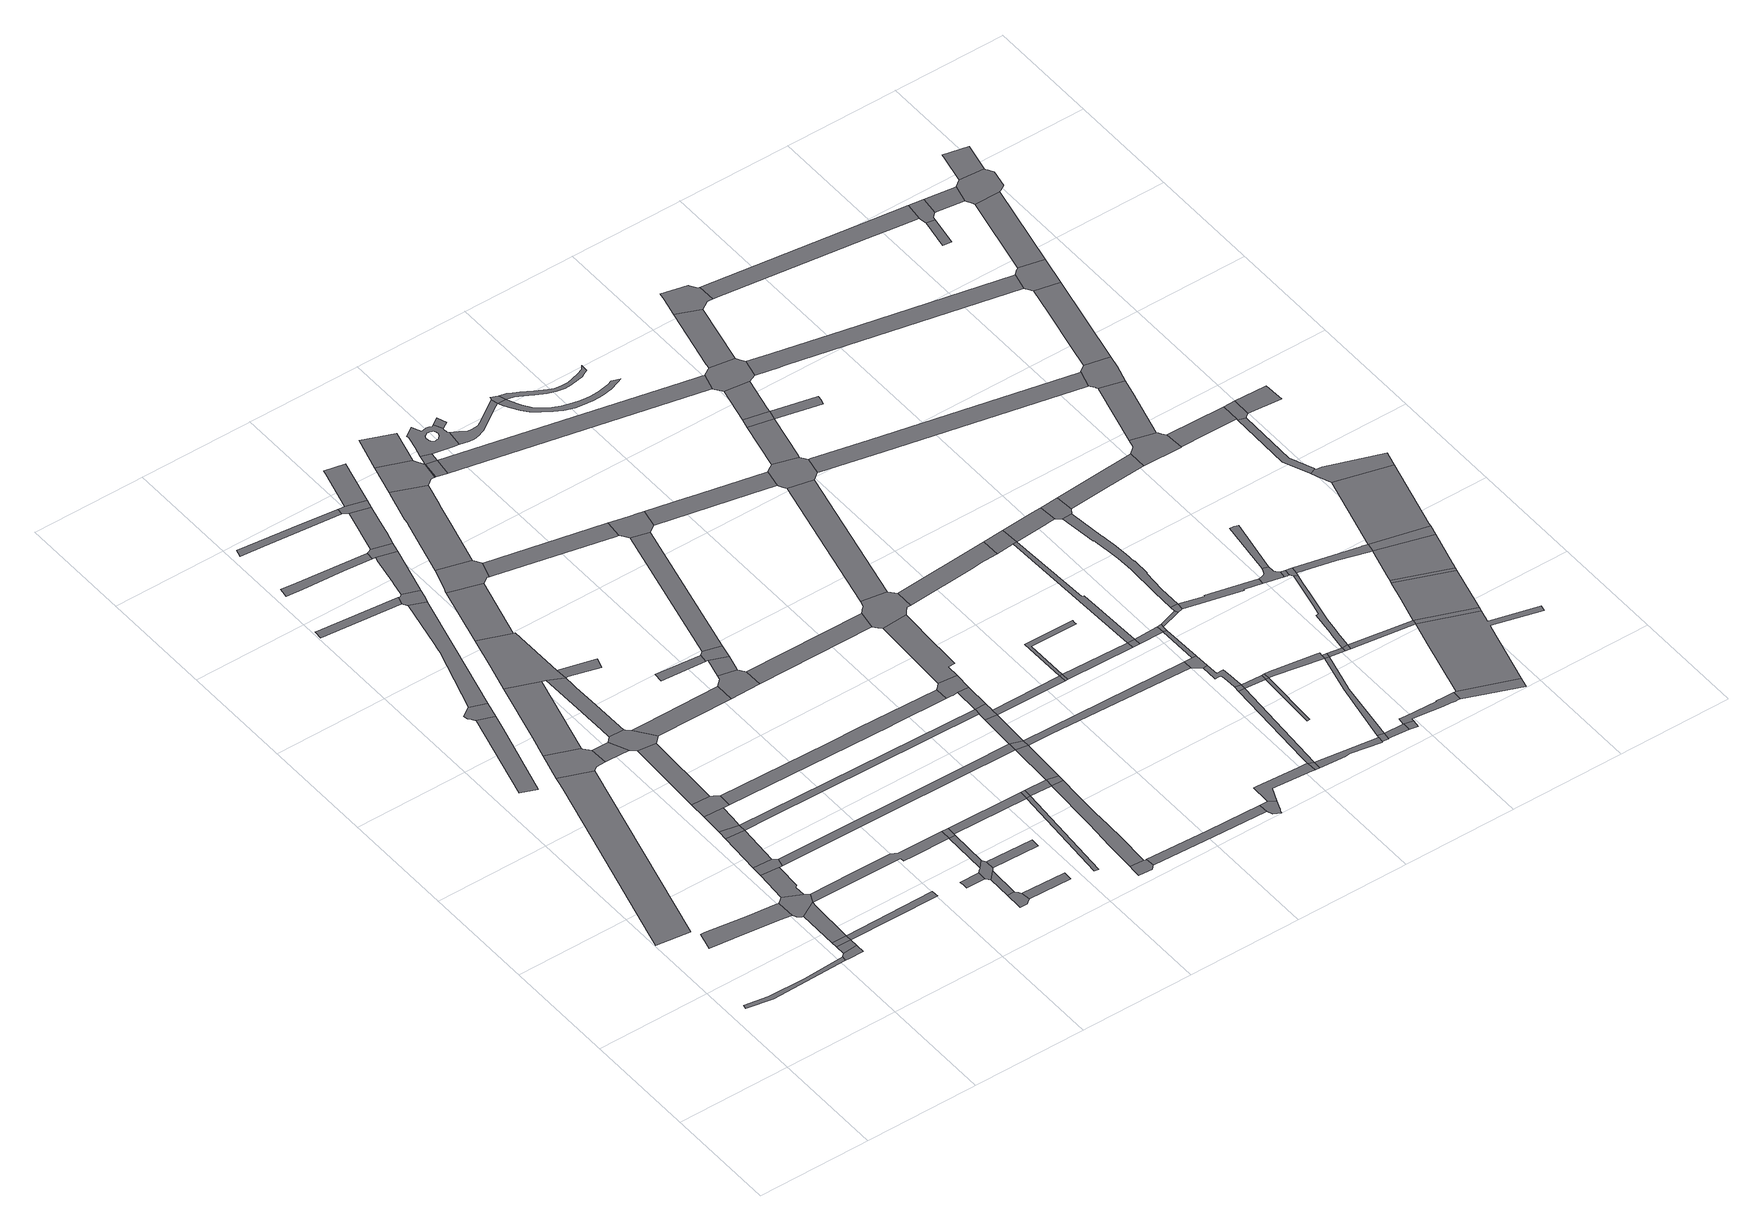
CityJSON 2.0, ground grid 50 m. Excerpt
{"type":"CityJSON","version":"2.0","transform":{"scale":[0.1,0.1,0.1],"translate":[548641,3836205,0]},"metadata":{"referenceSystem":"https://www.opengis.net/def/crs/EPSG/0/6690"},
"CityObjects":{
"road1":{"type":"Road","attributes":{"RoadStructureAttribute.sectionType":"1"},"geometry":[{"type":"MultiSurface","lod":"1","boundaries":[[[0,1,2,3,4,5,6]]]}]},
"road2":{"type":"Road","attributes":{"RoadStructureAttribute.sectionType":"1"},"geometry":[{"type":"MultiSurface","lod":"1","boundaries":[[[7,8,9,10,11,12,13,14,15,16,17,18]]]}]},
"road3":{"type":"Road","attributes":{"RoadStructureAttribute.sectionType":"1"},"geometry":[{"type":"MultiSurface","lod":"1","boundaries":[[[19,20,21,22,23,24,25,26]]]}]},
"road4":{"type":"Road","geometry":[{"type":"MultiSurface","lod":"1","boundaries":[[[27,28,29,6,5,30,31]]]}]},
"road5":{"type":"Road","attributes":{"RoadStructureAttribute.sectionType":"1"},"geometry":[{"type":"MultiSurface","lod":"1","boundaries":[[[32,28,27,33]]]}]},
"road6":{"type":"Road","geometry":[{"type":"MultiSurface","lod":"1","boundaries":[[[34,32,33,35]]]}]},
"road7":{"type":"Road","attributes":{"RoadStructureAttribute.sectionType":"1"},"geometry":[{"type":"MultiSurface","lod":"1","boundaries":[[[36,37,38,39,34,35]]]}]},
"road8":{"type":"Road","geometry":[{"type":"MultiSurface","lod":"1","boundaries":[[[40,41,18,17,42,43,44,45,39,38,46,47,48]]]}]},
"road9":{"type":"Road","attributes":{"RoadStructureAttribute.sectionType":"1"},"geometry":[{"type":"MultiSurface","lod":"1","boundaries":[[[49,50,51,52,53]]]}]},
"road10":{"type":"Road","attributes":{"RoadStructureAttribute.sectionType":"1"},"geometry":[{"type":"MultiSurface","lod":"1","boundaries":[[[54,40,48,55,56,57,58]]]}]},
"road11":{"type":"Road","geometry":[{"type":"MultiSurface","lod":"1","boundaries":[[[59,54,58,60,61,62,63]]]}]},
"road12":{"type":"Road","geometry":[{"type":"MultiSurface","lod":"1","boundaries":[[[64,19,26,65,66,67,68,69,70,71]]]}]},
"road13":{"type":"Road","geometry":[{"type":"MultiSurface","lod":"1","boundaries":[[[72,73,74,75,76,77,49,53,78]]]}]},
"road14":{"type":"Road","attributes":{"RoadStructureAttribute.sectionType":"1"},"geometry":[{"type":"MultiSurface","lod":"1","boundaries":[[[79,59,63,80]]]}]},
"road15":{"type":"Road","attributes":{"RoadStructureAttribute.sectionType":"1"},"geometry":[{"type":"MultiSurface","lod":"1","boundaries":[[[81,82,83,35,33]]]}]},
"road16":{"type":"Road","geometry":[{"type":"MultiSurface","lod":"1","boundaries":[[[84,79,80,85]]]}]},
"road17":{"type":"Road","attributes":{"RoadStructureAttribute.sectionType":"1"},"geometry":[{"type":"MultiSurface","lod":"1","boundaries":[[[86,84,85,87,88,89,90]]]}]},
"road18":{"type":"Road","geometry":[{"type":"MultiSurface","lod":"1","boundaries":[[[91,86,90,92,93,94,95]]]}]},
"road19":{"type":"Road","attributes":{"RoadStructureAttribute.sectionType":"1"},"geometry":[{"type":"MultiSurface","lod":"1","boundaries":[[[96,97,64,71,98,99]]]}]},
"road20":{"type":"Road","attributes":{"RoadStructureAttribute.sectionType":"1"},"geometry":[{"type":"MultiSurface","lod":"1","boundaries":[[[100,101,102,103,69,68,104,105,106]]]}]},
"road21":{"type":"Road","attributes":{"RoadStructureAttribute.sectionType":"1"},"geometry":[{"type":"MultiSurface","lod":"1","boundaries":[[[107,108,109,110,111]]]}]},
"road22":{"type":"Road","attributes":{"RoadStructureAttribute.sectionType":"1"},"geometry":[{"type":"MultiSurface","lod":"1","boundaries":[[[112,91,95,113]]]}]},
"road23":{"type":"Road","attributes":{"RoadStructureAttribute.sectionType":"1"},"geometry":[{"type":"MultiSurface","lod":"1","boundaries":[[[114,115,116,117,72,78,118,119]]]}]},
"road24":{"type":"Road","attributes":{"RoadStructureAttribute.sectionType":"1"},"geometry":[{"type":"MultiSurface","lod":"1","boundaries":[[[120,121,122,46,38,123,124,125,126,127,128,129]]]}]},
"road25":{"type":"Road","geometry":[{"type":"MultiSurface","lod":"1","boundaries":[[[130,131,106,105,132,112,113,133,134,135,136]]]}]},
"road26":{"type":"Road","attributes":{"RoadStructureAttribute.sectionType":"1"},"geometry":[{"type":"MultiSurface","lod":"1","boundaries":[[[137,138,139,140,141,142,143]]]}]},
"road27":{"type":"Road","attributes":{"RoadStructureAttribute.sectionType":"1"},"geometry":[{"type":"MultiSurface","lod":"1","boundaries":[[[144,145,146,147,130,136,148,149,150,151,152,153]]]}]},
"road28":{"type":"Road","geometry":[{"type":"MultiSurface","lod":"1","boundaries":[[[154,155,96,99,144,153,156,157,158,159]]]}]},
"road29":{"type":"Road","geometry":[{"type":"MultiSurface","lod":"1","boundaries":[[[160,161,162,111,110,163,164,114,119,165,166,167]]]}]},
"road30":{"type":"Road","geometry":[{"type":"MultiSurface","lod":"1","boundaries":[[[168,169,170,171,172,173]]]}]},
"road31":{"type":"Road","attributes":{"RoadStructureAttribute.sectionType":"1"},"geometry":[{"type":"MultiSurface","lod":"1","boundaries":[[[174,175,176,177,178,179]]]}]},
"road32":{"type":"Road","geometry":[{"type":"MultiSurface","lod":"1","boundaries":[[[180,181,182,183,184,185,186,187,188,189]]]}]},
"road33":{"type":"Road","attributes":{"RoadStructureAttribute.sectionType":"1"},"geometry":[{"type":"MultiSurface","lod":"1","boundaries":[[[190,191,180,189]]]}]},
"road34":{"type":"Road","geometry":[{"type":"MultiSurface","lod":"1","boundaries":[[[192,193,194,156,153]]]}]},
"road35":{"type":"Road","geometry":[{"type":"MultiSurface","lod":"1","boundaries":[[[195,196,197,173,172,198,191,190,199,200,201]]]}]},
"road36":{"type":"Road","attributes":{"RoadStructureAttribute.sectionType":"1"},"geometry":[{"type":"MultiSurface","lod":"1","boundaries":[[[202,203,204,205,160,167,206,207,208]]]}]},
"road37":{"type":"Road","attributes":{"RoadStructureAttribute.sectionType":"1"},"geometry":[{"type":"MultiSurface","lod":"1","boundaries":[[[209,154,159,210]]]}]},
"road38":{"type":"Road","attributes":{"RoadStructureAttribute.sectionType":"1"},"geometry":[{"type":"MultiSurface","lod":"1","boundaries":[[[211,134,133,212,213]]]}]},
"road39":{"type":"Road","attributes":{"RoadStructureAttribute.sectionType":"1"},"geometry":[{"type":"MultiSurface","lod":"1","boundaries":[[[128,214,196,195,215]]]}]},
"road40":{"type":"Road","geometry":[{"type":"MultiSurface","lod":"1","boundaries":[[[216,217,143,142,202,208,218]]]}]},
"road41":{"type":"Road","geometry":[{"type":"MultiSurface","lod":"1","boundaries":[[[219,220,187,186]]]}]},
"road42":{"type":"Road","geometry":[{"type":"MultiSurface","lod":"1","boundaries":[[[129,128,215,221,222]]]}]},
"road43":{"type":"Road","attributes":{"RoadStructureAttribute.sectionType":"1"},"geometry":[{"type":"MultiSurface","lod":"1","boundaries":[[[223,61,60,224,225,226]]]}]},
"road44":{"type":"Road","geometry":[{"type":"MultiSurface","lod":"1","boundaries":[[[227,228,229,230,209,210,231,232,233,234,235,236]]]}]},
"road45":{"type":"Road","geometry":[{"type":"MultiSurface","lod":"1","boundaries":[[[237,238,239,201,200]]]}]},
"road46":{"type":"Road","attributes":{"RoadStructureAttribute.sectionType":"1"},"geometry":[{"type":"MultiSurface","lod":"1","boundaries":[[[240,216,218,241,242,243]]]}]},
"road47":{"type":"Road","attributes":{"RoadStructureAttribute.sectionType":"1"},"geometry":[{"type":"MultiSurface","lod":"1","boundaries":[[[85,80,244,245,246]]]}]},
"road48":{"type":"Road","geometry":[{"type":"MultiSurface","lod":"1","boundaries":[[[247,179,178,248,240,243,249,250]]]}]},
"road49":{"type":"Road","attributes":{"RoadStructureAttribute.sectionType":"1"},"geometry":[{"type":"MultiSurface","lod":"1","boundaries":[[[251,252,93,92,253,254,255,256]]]}]},
"road50":{"type":"Road","geometry":[{"type":"MultiSurface","lod":"1","boundaries":[[[257,258,259,260]]]}]},
"road51":{"type":"Road","attributes":{"RoadStructureAttribute.sectionType":"1"},"geometry":[{"type":"MultiSurface","lod":"1","boundaries":[[[222,221,261,262,263]]]}]},
"road52":{"type":"Road","attributes":{"RoadStructureAttribute.sectionType":"1"},"geometry":[{"type":"MultiSurface","lod":"1","boundaries":[[[264,265,266,250,249,267,268,269]]]}]},
"road53":{"type":"Road","geometry":[{"type":"MultiSurface","lod":"1","boundaries":[[[270,271,272,213,212,273,274,275,276]]]}]},
"road54":{"type":"Road","attributes":{"RoadStructureAttribute.sectionType":"1"},"geometry":[{"type":"MultiSurface","lod":"1","boundaries":[[[277,278,279,280,281,282,283,227,236,284,285,286,287]]]}]},
"road55":{"type":"Road","attributes":{"RoadStructureAttribute.sectionType":"1"},"geometry":[{"type":"MultiSurface","lod":"1","boundaries":[[[288,270,276,289,290]]]}]},
"road56":{"type":"Road","attributes":{"RoadStructureAttribute.sectionType":"1"},"geometry":[{"type":"MultiSurface","lod":"1","boundaries":[[[291,292,293,262]]]}]},
"road57":{"type":"Road","geometry":[{"type":"MultiSurface","lod":"1","boundaries":[[[294,260,259,288,290,295]]]}]},
"road58":{"type":"Road","geometry":[{"type":"MultiSurface","lod":"1","boundaries":[[[296,297,298,299,300,301,302,303,304]]]}]},
"road59":{"type":"Road","geometry":[{"type":"MultiSurface","lod":"1","boundaries":[[[263,262,293,305]]]}]},
"road60":{"type":"Road","attributes":{"RoadStructureAttribute.sectionType":"1"},"geometry":[{"type":"MultiSurface","lod":"1","boundaries":[[[306,234,233,307,308,309,310]]]}]},
"road61":{"type":"Road","geometry":[{"type":"MultiSurface","lod":"1","boundaries":[[[311,277,287,312,313,314,315,316,317]]]}]},
"road62":{"type":"Road","attributes":{"RoadStructureAttribute.sectionType":"1"},"geometry":[{"type":"MultiSurface","lod":"1","boundaries":[[[318,319,320,321,296,304,322,323,324,325,326]]]}]},
"road63":{"type":"Road","attributes":{"RoadStructureAttribute.sectionType":"1"},"geometry":[{"type":"MultiSurface","lod":"1","boundaries":[[[305,293,318,327]]]}]},
"road64":{"type":"Road","attributes":{"RoadStructureAttribute.sectionType":"1"},"geometry":[{"type":"MultiSurface","lod":"1","boundaries":[[[328,311,317,329]]]}]},
"road65":{"type":"Road","attributes":{"RoadStructureAttribute.sectionType":"1"},"geometry":[{"type":"MultiSurface","lod":"1","boundaries":[[[315,314,330,331]]]}]},
"road66":{"type":"Road","attributes":{"RoadStructureAttribute.sectionType":"1"},"geometry":[{"type":"MultiSurface","lod":"1","boundaries":[[[332,294,295,333]]]}]},
"road67":{"type":"Road","geometry":[{"type":"MultiSurface","lod":"1","boundaries":[[[331,330,334,335]]]}]},
"road68":{"type":"Road","geometry":[{"type":"MultiSurface","lod":"1","boundaries":[[[327,318,326,336,337]]]}]},
"road69":{"type":"Road","attributes":{"RoadStructureAttribute.sectionType":"1"},"geometry":[{"type":"MultiSurface","lod":"1","boundaries":[[[338,339,331,335,340]]]}]},
"road70":{"type":"Road","attributes":{"RoadStructureAttribute.sectionType":"1"},"geometry":[{"type":"MultiSurface","lod":"1","boundaries":[[[274,273,341,342]]]}]},
"road71":{"type":"Road","attributes":{"RoadStructureAttribute.sectionType":"1"},"geometry":[{"type":"MultiSurface","lod":"1","boundaries":[[[225,343,344,327,337,345,346,347]]]}]},
"road72":{"type":"Road","geometry":[{"type":"MultiSurface","lod":"1","boundaries":[[[226,225,347,348]]]}]},
"road73":{"type":"Road","attributes":{"RoadStructureAttribute.sectionType":"1"},"geometry":[{"type":"MultiSurface","lod":"1","boundaries":[[[349,350,351,302,301,352,353,354,355,356]]]}]},
"road74":{"type":"Road","attributes":{"RoadStructureAttribute.sectionType":"1"},"geometry":[{"type":"MultiSurface","lod":"1","boundaries":[[[357,358,359,360,361,362,363,364,365,366,367,368,369,370,371,372,338,340,373,374,375],[376,377,378,379,380,381,382,383,384,385,386,387,388,389,390,391,392,393,394,395,396,397,398,399,400,401,402,403,404,405,406,407,408,409]]]}]},
"road75":{"type":"Road","attributes":{"RoadStructureAttribute.sectionType":"1"},"geometry":[{"type":"MultiSurface","lod":"1","boundaries":[[[410,411,226,348,412]]]}]},
"road76":{"type":"Road","geometry":[{"type":"MultiSurface","lod":"1","boundaries":[[[246,245,413,414,410,412,415,416,417]]]}]},
"road77":{"type":"Road","attributes":{"RoadStructureAttribute.sectionType":"1"},"geometry":[{"type":"MultiSurface","lod":"1","boundaries":[[[418,419,246,417,420]]]}]},
"road78":{"type":"Road","geometry":[{"type":"MultiSurface","lod":"1","boundaries":[[[421,422,256,255,423,424,425,418,420,426]]]}]},
"road79":{"type":"Road","geometry":[{"type":"MultiSurface","lod":"1","boundaries":[[[427,428,429,310,309,430,431,332,333,432,433]]]}]},
"road80":{"type":"Road","geometry":[{"type":"MultiSurface","lod":"1","boundaries":[[[434,362,361,435]]]}]},
"road81":{"type":"Road","attributes":{"RoadStructureAttribute.sectionType":"1"},"geometry":[{"type":"MultiSurface","lod":"1","boundaries":[[[436,437,438,439,440,441,421,426]]]}]},
"road82":{"type":"Road","geometry":[{"type":"MultiSurface","lod":"1","boundaries":[[[442,443,444,445,446,447,448,449,375,374,450,451,452,453,454,455,456,457]]]}]},
"road83":{"type":"Road","attributes":{"RoadStructureAttribute.sectionType":"1"},"geometry":[{"type":"MultiSurface","lod":"1","boundaries":[[[415,412,458,459]]]}]},
"road84":{"type":"Road","geometry":[{"type":"MultiSurface","lod":"1","boundaries":[[[356,355,460,461,462,463,464,465,466,467]]]}]},
"road85":{"type":"Road","geometry":[{"type":"MultiSurface","lod":"1","boundaries":[[[468,469,470,471,342,341,472,473,441,440,474,475,476,477,478,479,480,481]]]}]},
"road86":{"type":"Road","geometry":[{"type":"MultiSurface","lod":"1","boundaries":[[[482,483,442,457,484,485]]]}]},
"road87":{"type":"Road","attributes":{"RoadStructureAttribute.sectionType":"1"},"geometry":[{"type":"MultiSurface","lod":"1","boundaries":[[[348,347,486,487,488]]]}]},
"road88":{"type":"Road","geometry":[{"type":"MultiSurface","lod":"1","boundaries":[[[489,459,458,490]]]}]},
"road89":{"type":"Road","attributes":{"RoadStructureAttribute.sectionType":"1"},"geometry":[{"type":"MultiSurface","lod":"1","boundaries":[[[491,492,433,432,493,494,495,496]]]}]},
"road90":{"type":"Road","attributes":{"RoadStructureAttribute.sectionType":"1"},"geometry":[{"type":"MultiSurface","lod":"1","boundaries":[[[497,498,499,500,501,502,503,335,334,504,505,506]]]}]},
"road91":{"type":"Road","attributes":{"RoadStructureAttribute.sectionType":"1"},"geometry":[{"type":"MultiSurface","lod":"1","boundaries":[[[507,508,509,510,511,512,467,466,513,514,515,516]]]}]},
"road92":{"type":"Road","attributes":{"RoadStructureAttribute.sectionType":"1"},"geometry":[{"type":"MultiSurface","lod":"1","boundaries":[[[517,518,519,468,481,520]]]}]},
"road93":{"type":"Road","geometry":[{"type":"MultiSurface","lod":"1","boundaries":[[[521,522,523,524,525,526,527,528,529,530,531,532,533,534,535,536,537,538,539,540,541,542,543,485,484]]]}]},
"road94":{"type":"Road","attributes":{"RoadStructureAttribute.sectionType":"1"},"geometry":[{"type":"MultiSurface","lod":"1","boundaries":[[[457,544,545,546,547,548,549,550,551,552,553,554,555,556,557,558,559,560,561,562,563,564,565,566,567,568,569,570,571,572,573,484]]]}]},
"road95":{"type":"Road","attributes":{"RoadStructureAttribute.sectionType":"1"},"geometry":[{"type":"MultiSurface","lod":"1","boundaries":[[[574,575,576,577,578,459,489]]]}]},
"road96":{"type":"Road","attributes":{"RoadStructureAttribute.sectionType":"1"},"geometry":[{"type":"MultiSurface","lod":"1","boundaries":[[[489,490,579,580]]]}]},
"road97":{"type":"Road","geometry":[{"type":"MultiSurface","lod":"1","boundaries":[[[516,515,581,582]]]}]},
"road98":{"type":"Road","attributes":{"RoadStructureAttribute.sectionType":"1"},"geometry":[{"type":"MultiSurface","lod":"1","boundaries":[[[583,478,477,584,585,586]]]}]},
"road99":{"type":"Road","attributes":{"RoadStructureAttribute.sectionType":"1"},"geometry":[{"type":"MultiSurface","lod":"1","boundaries":[[[587,588,516,582,589]]]}]},
"road100":{"type":"Road","geometry":[{"type":"MultiSurface","lod":"1","boundaries":[[[590,591,592,496,495,593,594,517,520,595,596,597,598,599]]]}]},
"road101":{"type":"Road","attributes":{"RoadStructureAttribute.sectionType":"1"},"geometry":[{"type":"MultiSurface","lod":"1","boundaries":[[[582,581,600,601,602,603,604]]]}]},
"road102":{"type":"Road","geometry":[{"type":"MultiSurface","lod":"1","boundaries":[[[580,579,605,606]]]}]},
"road103":{"type":"Road","geometry":[{"type":"MultiSurface","lod":"1","boundaries":[[[607,587,589,608]]]}]},
"road104":{"type":"Road","geometry":[{"type":"MultiSurface","lod":"1","boundaries":[[[488,487,609,610,611,612,613]]]}]},
"road105":{"type":"Road","attributes":{"RoadStructureAttribute.sectionType":"1"},"geometry":[{"type":"MultiSurface","lod":"1","boundaries":[[[614,615,616,617,618,611,610,619,620,621,622,623,624,625,626,627,607,608]]]}]},
"road106":{"type":"Road","attributes":{"RoadStructureAttribute.sectionType":"1"},"geometry":[{"type":"MultiSurface","lod":"1","boundaries":[[[628,606,605,629]]]}]},
"road107":{"type":"Road","attributes":{"RoadStructureAttribute.sectionType":"1"},"geometry":[{"type":"MultiSurface","lod":"1","boundaries":[[[630,631,590,599,632,633]]]}]},
"road108":{"type":"Road","attributes":{"RoadStructureAttribute.sectionType":"1"},"geometry":[{"type":"MultiSurface","lod":"1","boundaries":[[[634,635,636,637,580,606]]]}]},
"road109":{"type":"Road","attributes":{"RoadStructureAttribute.sectionType":"1"},"geometry":[{"type":"MultiSurface","lod":"1","boundaries":[[[608,589,638,639]]]}]},
"road110":{"type":"Road","attributes":{"RoadStructureAttribute.sectionType":"1"},"geometry":[{"type":"MultiSurface","lod":"1","boundaries":[[[638,640,641,642]]]}]},
"road111":{"type":"Road","attributes":{"RoadStructureAttribute.sectionType":"1"},"geometry":[{"type":"MultiSurface","lod":"1","boundaries":[[[643,629,613,612]]]}]},
"road112":{"type":"Road","geometry":[{"type":"MultiSurface","lod":"1","boundaries":[[[644,628,629,643,645]]]}]},
"road113":{"type":"Road","geometry":[{"type":"MultiSurface","lod":"1","boundaries":[[[646,604,603,647,648,649]]]}]},
"road114":{"type":"Road","geometry":[{"type":"MultiSurface","lod":"1","boundaries":[[[639,638,642,650]]]}]},
"road115":{"type":"Road","geometry":[{"type":"MultiSurface","lod":"1","boundaries":[[[651,583,586,637,636]]]}]},
"road116":{"type":"Road","geometry":[{"type":"MultiSurface","lod":"1","boundaries":[[[652,630,633,653]]]}]},
"road117":{"type":"Road","attributes":{"RoadStructureAttribute.sectionType":"1"},"geometry":[{"type":"MultiSurface","lod":"1","boundaries":[[[654,644,645,655]]]}]},
"road118":{"type":"Road","attributes":{"RoadStructureAttribute.sectionType":"1"},"geometry":[{"type":"MultiSurface","lod":"1","boundaries":[[[649,648,656,657]]]}]},
"road119":{"type":"Road","attributes":{"RoadStructureAttribute.sectionType":"1"},"geometry":[{"type":"MultiSurface","lod":"1","boundaries":[[[658,652,653,659,660]]]}]},
"road120":{"type":"Road","geometry":[{"type":"MultiSurface","lod":"1","boundaries":[[[661,654,655,662,663]]]}]},
"road121":{"type":"Road","attributes":{"RoadStructureAttribute.sectionType":"1"},"geometry":[{"type":"MultiSurface","lod":"1","boundaries":[[[664,665,646,649,666,667,668,669]]]}]},
"road122":{"type":"Road","geometry":[{"type":"MultiSurface","lod":"1","boundaries":[[[657,656,670,671]]]}]},
"road123":{"type":"Road","attributes":{"RoadStructureAttribute.sectionType":"1"},"geometry":[{"type":"MultiSurface","lod":"1","boundaries":[[[672,673,674,675,650,642,676,664,677]]]}]},
"road124":{"type":"Road","geometry":[{"type":"MultiSurface","lod":"1","boundaries":[[[678,679,506,505,680,658,660,681,682,683,684,685]]]}]},
"road125":{"type":"Road","geometry":[{"type":"MultiSurface","lod":"1","boundaries":[[[686,687,688,653,633]]]}]},
"road126":{"type":"Road","attributes":{"RoadStructureAttribute.sectionType":"1"},"geometry":[{"type":"MultiSurface","lod":"1","boundaries":[[[689,690,651,636,691,692,693]]]}]},
"road127":{"type":"Road","attributes":{"RoadStructureAttribute.sectionType":"1"},"geometry":[{"type":"MultiSurface","lod":"1","boundaries":[[[694,695,696,697,698,699,700,701,702,703,704,705,706,707,708,709,710,711,712,713,661,663]]]}]},
"road128":{"type":"Road","attributes":{"RoadStructureAttribute.sectionType":"1"},"geometry":[{"type":"MultiSurface","lod":"1","boundaries":[[[714,715,716,717,718,719,720,657,671,721,722,723,724,725,726,727,728]]]}]},
"road129":{"type":"Road","geometry":[{"type":"MultiSurface","lod":"1","boundaries":[[[677,664,669,729]]]}]},
"road130":{"type":"Road","attributes":{"RoadStructureAttribute.sectionType":"1"},"geometry":[{"type":"MultiSurface","lod":"1","boundaries":[[[730,731,678,685,732,733]]]}]},
"road131":{"type":"Road","attributes":{"RoadStructureAttribute.sectionType":"1"},"geometry":[{"type":"MultiSurface","lod":"1","boundaries":[[[729,669,734,735]]]}]},
"road132":{"type":"Road","attributes":{"RoadStructureAttribute.sectionType":"1"},"geometry":[{"type":"MultiSurface","lod":"1","boundaries":[[[736,737,738,663,662,739,740,741,742]]]}]},
"road133":{"type":"Road","geometry":[{"type":"MultiSurface","lod":"1","boundaries":[[[743,689,693,744,706,705,745]]]}]},
"road134":{"type":"Road","geometry":[{"type":"MultiSurface","lod":"1","boundaries":[[[735,734,746,747]]]}]},
"road135":{"type":"Road","geometry":[{"type":"MultiSurface","lod":"1","boundaries":[[[748,749,730,733,750,751,752,753,754,755,756,757,758]]]}]},
"road136":{"type":"Road","attributes":{"RoadStructureAttribute.sectionType":"1"},"geometry":[{"type":"MultiSurface","lod":"1","boundaries":[[[759,760,761,762,763,764,735,747,765,766,767,768,769,770]]]}]},
"road137":{"type":"Road","attributes":{"RoadStructureAttribute.sectionType":"1"},"geometry":[{"type":"MultiSurface","lod":"1","boundaries":[[[771,772,773,598,597,774,775,776,777,778]]]}]},
"road138":{"type":"Road","attributes":{"RoadStructureAttribute.sectionType":"1"},"geometry":[{"type":"MultiSurface","lod":"1","boundaries":[[[747,746,779,780,781]]]}]},
"road139":{"type":"Road","geometry":[{"type":"MultiSurface","lod":"1","boundaries":[[[728,727,782,783,784]]]}]},
"road140":{"type":"Road","attributes":{"RoadStructureAttribute.sectionType":"1"},"geometry":[{"type":"MultiSurface","lod":"1","boundaries":[[[785,786,787,788,789,790,791,792,742,741,793,794,795,796,797,798,799,800]]]}]},
"road141":{"type":"Road","attributes":{"RoadStructureAttribute.sectionType":"1"},"geometry":[{"type":"MultiSurface","lod":"1","boundaries":[[[801,802,743,745,803,804,805]]]}]},
"road142":{"type":"Road","attributes":{"RoadStructureAttribute.sectionType":"1"},"geometry":[{"type":"MultiSurface","lod":"1","boundaries":[[[794,793,806,807,808]]]}]},
"road143":{"type":"Road","geometry":[{"type":"MultiSurface","lod":"1","boundaries":[[[808,807,759,770,809,810]]]}]},
"road144":{"type":"Road","attributes":{"RoadStructureAttribute.sectionType":"1"},"geometry":[{"type":"MultiSurface","lod":"1","boundaries":[[[811,812,813,814,785,800]]]}]},
"road145":{"type":"Road","attributes":{"RoadStructureAttribute.sectionType":"1"},"geometry":[{"type":"MultiSurface","lod":"1","boundaries":[[[780,815,816,784,783,817,818,819,820,821,822,823]]]}]},
"road146":{"type":"Road","attributes":{"RoadStructureAttribute.sectionType":"1"},"geometry":[{"type":"MultiSurface","lod":"1","boundaries":[[[824,825,810,809,826,827,828,829]]]}]},
"road147":{"type":"Road","geometry":[{"type":"MultiSurface","lod":"1","boundaries":[[[781,780,823,830]]]}]},
"road148":{"type":"Road","attributes":{"RoadStructureAttribute.sectionType":"1"},"geometry":[{"type":"MultiSurface","lod":"1","boundaries":[[[831,832,833,682,681,834,835,836,837,838]]]}]},
"road149":{"type":"Road","attributes":{"RoadStructureAttribute.sectionType":"1"},"geometry":[{"type":"MultiSurface","lod":"1","boundaries":[[[839,840,781,830,841,842]]]}]},
"road150":{"type":"Road","geometry":[{"type":"MultiSurface","lod":"1","boundaries":[[[843,844,801,805,845,846,847,848,849,850]]]}]},
"road151":{"type":"Road","geometry":[{"type":"MultiSurface","lod":"1","boundaries":[[[851,839,842,852]]]}]},
"road152":{"type":"Road","attributes":{"RoadStructureAttribute.sectionType":"1"},"geometry":[{"type":"MultiSurface","lod":"1","boundaries":[[[828,853,851,852,854,855,856]]]}]},
"road153":{"type":"Road","attributes":{"RoadStructureAttribute.sectionType":"1"},"geometry":[{"type":"MultiSurface","lod":"1","boundaries":[[[857,754,753,858,859,860,861,862,863]]]}]},
"road154":{"type":"Road","attributes":{"RoadStructureAttribute.sectionType":"1"},"geometry":[{"type":"MultiSurface","lod":"1","boundaries":[[[864,843,850,865,866]]]}]},
"road155":{"type":"Road","geometry":[{"type":"MultiSurface","lod":"1","boundaries":[[[829,828,856,867]]]}]},
"road156":{"type":"Road","attributes":{"RoadStructureAttribute.sectionType":"1"},"geometry":[{"type":"MultiSurface","lod":"1","boundaries":[[[847,846,868,869,870,871]]]}]},
"road157":{"type":"Road","geometry":[{"type":"MultiSurface","lod":"1","boundaries":[[[872,873,874,778,777,875,876,864,866,877,878]]]}]},
"road158":{"type":"Road","attributes":{"RoadStructureAttribute.sectionType":"1"},"geometry":[{"type":"MultiSurface","lod":"1","boundaries":[[[879,829,867,880,881]]]}]},
"road159":{"type":"Road","attributes":{"RoadStructureAttribute.sectionType":"1"},"geometry":[{"type":"MultiSurface","lod":"1","boundaries":[[[882,883,884,885,886,887,888]]]}]},
"road160":{"type":"Road","geometry":[{"type":"MultiSurface","lod":"1","boundaries":[[[871,870,882,888,889,890,891]]]}]},
"road161":{"type":"Road","geometry":[{"type":"MultiSurface","lod":"1","boundaries":[[[892,885,884,893,879,881,894,895]]]}]},
"road162":{"type":"Road","attributes":{"RoadStructureAttribute.sectionType":"1"},"geometry":[{"type":"MultiSurface","lod":"1","boundaries":[[[896,897,898,899,872,878,900]]]}]},
"road163":{"type":"Road","attributes":{"RoadStructureAttribute.sectionType":"1"},"geometry":[{"type":"MultiSurface","lod":"1","boundaries":[[[891,890,901,902]]]}]},
"road164":{"type":"Road","geometry":[{"type":"MultiSurface","lod":"1","boundaries":[[[903,904,905,906]]]}]},
"road165":{"type":"Road","geometry":[{"type":"MultiSurface","lod":"1","boundaries":[[[907,908,909,838,837,910,911,896,900,912]]]}]},
"road166":{"type":"Road","geometry":[{"type":"MultiSurface","lod":"1","boundaries":[[[863,862,903,906,913,914,915]]]}]},
"road167":{"type":"Road","attributes":{"RoadStructureAttribute.sectionType":"1"},"geometry":[{"type":"MultiSurface","lod":"1","boundaries":[[[915,914,916,917]]]}]},
"road168":{"type":"Road","attributes":{"RoadStructureAttribute.sectionType":"1"},"geometry":[{"type":"MultiSurface","lod":"1","boundaries":[[[918,907,912,919]]]}]},
"road169":{"type":"Road","geometry":[{"type":"MultiSurface","lod":"1","boundaries":[[[920,917,916,921,922,918,919,923,924,925,926,927,928,929]]]}]},
"road170":{"type":"Road","attributes":{"RoadStructureAttribute.sectionType":"1"},"geometry":[{"type":"MultiSurface","lod":"1","boundaries":[[[930,931,920,929,932]]]}]}
},
"vertices":[
[343,346,0],[175,349,0],[71,366,0],[67,347,0],[183,327,0],[520,333,0],[523,355,0],
[495,731,0],[369,745,0],[265,759,0],[192,768,0],[175,770,0],[154,691,0],[175,688,0],[260,679,0],[357,668,0],[462,654,0],[509,648,0],[507,729,0],
[253,1769,0],[248,1751,0],[239,1711,0],[164,1426,0],[23,893,0],[4,821,0],[152,803,0],[390,1715,0],
[603,373,0],[538,369,0],[532,364,0],[539,333,0],[603,334,0],
[538,412,0],[602,411,0],
[539,439,0],[603,438,0],
[604,445,0],[609,633,0],[611,658,0],[540,617,0],
[534,751,0],[515,735,0],[513,642,0],[517,632,0],[522,626,0],[534,620,0],[631,699,0],[621,707,0],[611,714,0],
[202,2200,0],[94,1789,0],[164,1762,0],[255,2103,0],[273,2173,0],
[544,891,0],[611,762,0],[619,767,0],[626,883,0],[627,886,0],
[547,942,0],[640,886,0],[649,921,0],[643,926,0],[630,936,0],
[287,1896,0],[393,1718,0],[409,1731,0],[436,1731,0],[452,1731,0],[448,1811,0],[425,1840,0],[423,1843,0],
[223,2274,0],[219,2271,0],[179,2246,0],[182,2226,0],[187,2220,0],[200,2202,0],[292,2247,0],
[560,1129,0],[643,1123,0],
[1004,407,0],[1004,423,0],[1004,440,0],
[563,1173,0],[644,1158,0],
[567,1271,0],[645,1164,0],[645,1168,0],[653,1266,0],[653,1268,0],
[570,1352,0],[681,1268,0],[683,1327,0],[663,1341,0],[650,1349,0],
[387,2274,0],[315,1999,0],[524,2221,0],[525,2221,0],
[506,1810,0],[501,1810,0],[454,1810,0],[451,1811,0],[470,1730,0],[561,1729,0],[525,1810,0],
[14,2943,0],[11,2943,0],[9,2905,0],[360,2872,0],[371,2907,0],
[584,1706,0],[664,1698,0],
[374,2851,0],[329,2628,0],[322,2596,0],[316,2575,0],[375,2563,0],[444,2824,0],
[1029,681,0],[1001,696,0],[825,697,0],[620,658,0],[1017,652,0],[1017,635,0],[1060,634,0],[1220,632,0],[1226,631,0],[1227,678,0],
[546,1831,0],[544,1829,0],[565,1725,0],[694,1727,0],[634,1810,0],[613,1827,0],[611,1828,0],
[116,3197,0],[46,3204,0],[42,3162,0],[113,3157,0],[295,3145,0],[419,3132,0],[422,3168,0],
[542,2217,0],[543,2138,0],[544,1998,0],[545,1878,0],[611,1830,0],[610,1880,0],[609,1999,0],[607,2121,0],[607,2139,0],[607,2185,0],
[458,2547,0],[419,2396,0],[606,2237,0],[603,2492,0],[597,2494,0],[595,2494,0],
[390,2914,0],[381,2907,0],[379,2906,0],[362,2870,0],[372,2854,0],[451,2848,0],[453,2855,0],[461,2889,0],
[1117,416,0],[1117,397,0],[1117,378,0],[1168,377,0],[1201,376,0],[1202,417,0],
[280,3446,0],[43,3471,0],[35,3439,0],[137,3429,0],[475,3396,0],[478,3425,0],
[1215,254,0],[1214,240,0],[1214,193,0],[1213,174,0],[1245,173,0],[1251,178,0],[1267,191,0],[1264,231,0],[1255,243,0],[1246,254,0],
[1249,393,0],[1216,357,0],
[620,2185,0],[750,2150,0],[763,2195,0],
[1251,465,0],[1222,433,0],[1217,429,0],[1210,365,0],[1253,398,0],[1260,407,0],[1260,448,0],
[433,3131,0],[429,3114,0],[404,2987,0],[403,2981,0],[466,2907,0],[482,2969,0],[519,3108,0],
[529,2821,0],[670,2777,0],
[693,1809,0],[1032,1725,0],[1032,1807,0],
[1222,437,0],[1254,631,0],
[445,3178,0],[428,3171,0],[531,3155,0],
[1456,184,0],[1457,224,0],
[1255,638,0],[1255,677,0],
[1524,909,0],[1152,878,0],[1712,869,0],[1712,907,0],
[568,2942,0],[552,2885,0],[535,2838,0],[531,2829,0],[674,2779,0],[703,2797,0],[709,2795,0],[732,2869,0],[731,2871,0],[712,2903,0],
[1468,401,0],[1469,440,0],[1261,447,0],
[498,3382,0],[547,3215,0],[557,3256,0],[584,3359,0],
[762,1121,0],[1721,1104,0],[1723,1134,0],
[505,3422,0],[495,3384,0],[595,3399,0],[509,3421,0],
[1320,1313,0],[1175,1316,0],[1421,1250,0],[1433,1250,0],[1673,1246,0],[1674,1305,0],
[885,1999,0],[883,1959,0],[1077,1943,0],[1083,1982,0],
[1255,640,0],[1587,633,0],[1588,671,0],
[562,3624,0],[557,3606,0],[509,3423,0],[633,3546,0],[646,3594,0],[649,3605,0],
[1067,1853,0],[1064,1840,0],[1062,1835,0],[1164,1725,0],[1165,1807,0],[1151,1829,0],[1145,1837,0],
[686,3384,0],[679,3358,0],[648,3246,0],[645,3233,0],[641,3213,0],[635,3189,0],[625,3154,0],[768,3114,0],[795,3215,0],[797,3222,0],[825,3328,0],
[1088,1942,0],[1150,1857,0],[1164,1914,0],
[1552,166,0],[1572,164,0],[1607,636,0],
[1100,1994,0],[1177,1973,0],
[1673,106,0],[1671,87,0],[1669,48,0],[1729,43,0],[1740,53,0],[1748,61,0],[1744,100,0],[1743,100,0],[1733,101,0],
[1608,671,0],
[738,2867,0],[721,2792,0],[1220,2686,0],[1228,2684,0],[1236,2763,0],
[724,3523,0],[856,3351,0],[861,3349,0],[871,3347,0],[883,3426,0],[862,3466,0],[860,3469,0],
[1703,632,0],[1703,631,0],[1690,382,0],[1680,241,0],[1742,259,0],[1745,393,0],[1745,407,0],[1750,539,0],[1755,628,0],
[1705,669,0],
[766,3677,0],[901,3623,0],
[874,3347,0],[885,3426,0],
[1256,2648,0],[1333,2629,0],
[922,3337,0],[933,3416,0],
[1756,645,0],[1756,659,0],
[896,3472,0],[889,3444,0],[939,3456,0],
[1684,1722,0],[1699,1804,0],
[1712,868,0],[1706,673,0],[1765,853,0],[1765,855,0],[1765,860,0],
[1765,890,0],
[2113,86,0],[2112,86,0],[2018,88,0],[1750,61,0],[2018,50,0],[2112,46,0],[2259,40,0],[2259,83,0],
[1054,3517,0],[1054,3525,0],[1053,3537,0],[1054,3539,0],[1056,3542,0],[1036,3578,0],[1031,3574,0],[1018,3579,0],[1012,3580,0],[1006,3582,0],[993,3579,0],[981,3576,0],[963,3616,0],[920,3588,0],[923,3578,0],[909,3521,0],[1023,3440,0],[1051,3435,0],[1059,3510,0],[1005,3556,0],[1008,3554,0],[1014,3551,0],[1018,3547,0],[1021,3542,0],[1023,3534,0],[1024,3529,0],[1021,3527,0],[1021,3522,0],[1019,3517,0],[1014,3514,0],[1011,3512,0],[1009,3509,0],[1006,3507,0],[1001,3506,0],[996,3506,0],[991,3506,0],[981,3511,0],[979,3514,0],[978,3515,0],[974,3521,0],[974,3526,0],[974,3528,0],[974,3534,0],[973,3536,0],[973,3541,0],[976,3544,0],[978,3549,0],[981,3549,0],[983,3551,0],[988,3554,0],[993,3556,0],[1001,3556,0],[1003,3556,0],
[1719,1065,0],[1712,908,0],[1772,1062,0],
[1721,1103,0],[1721,1099,0],[1772,1092,0],[1772,1097,0],[1773,1133,0],
[1727,1245,0],[1724,1138,0],[1777,1244,0],
[1699,1330,0],[1685,1316,0],[1696,1245,0],[1704,1245,0],[1712,1245,0],[1780,1321,0],
[1358,2738,0],[1322,2745,0],[1278,2755,0],[1242,2667,0],[1256,2649,0],[1366,2650,0],[1383,2733,0],
[1070,3600,0],[1086,3560,0],
[1782,1380,0],[1813,1380,0],[1817,1481,0],[1817,1496,0],[1825,1698,0],[1714,1692,0],
[1291,3557,0],[1252,3530,0],[1181,3483,0],[1169,3476,0],[1154,3473,0],[1137,3473,0],[1122,3475,0],[1093,3491,0],[1090,3427,0],[1115,3425,0],[1139,3430,0],[1154,3436,0],[1169,3443,0],[1283,3519,0],[1296,3527,0],[1298,3527,0],
[2084,1057,0],[2085,1090,0],
[2268,22,0],[2270,17,0],[2298,0,0],[2302,12,0],[2306,20,0],[2313,37,0],[2324,64,0],[2295,82,0],
[1734,1858,0],[1728,1834,0],[1723,1828,0],[1720,1826,0],[1701,1705,0],[1709,1697,0],[1829,1702,0],[1836,1710,0],[1852,1729,0],[1870,1730,0],[1872,1811,0],[1853,1831,0],[1847,1836,0],[1844,1840,0],
[1296,3572,0],[1296,3564,0],[1336,3527,0],[1326,3557,0],
[1870,858,0],[2501,834,0],[2500,873,0],
[2097,1093,0],[2097,1057,0],
[1560,2696,0],[1558,2696,0],[1757,2570,0],[1758,2570,0],[1863,2548,0],[1880,2629,0],
[2003,3188,0],[2001,3189,0],[1999,3190,0],[1996,3191,0],[1985,3193,0],[1917,3207,0],[1173,3365,0],[1970,3115,0],[1984,3112,0],[2006,3187,0],
[2530,158,0],[2498,160,0],[2311,171,0],[2298,171,0],[2295,94,0],[2295,86,0],[2350,127,0],[2527,114,0],[2539,113,0],[2538,158,0],
[1883,2513,0],[1819,2232,0],[1819,2231,0],[1991,2489,0],
[1369,3520,0],[1399,3505,0],[1436,3483,0],[1479,3461,0],[1512,3449,0],[1547,3442,0],[1579,3445,0],[1607,3448,0],[1637,3455,0],[1657,3466,0],[1671,3474,0],[1673,3506,0],[1659,3488,0],[1634,3478,0],[1604,3470,0],[1577,3462,0],[1544,3462,0],[1517,3467,0],[1494,3476,0],[1449,3501,0],[1403,3528,0],[1378,3540,0],[1358,3550,0],
[1308,3509,0],[1321,3485,0],[1344,3447,0],[1367,3420,0],[1400,3393,0],[1438,3368,0],[1473,3351,0],[1515,3337,0],[1553,3330,0],[1595,3327,0],[1638,3328,0],[1685,3336,0],[1718,3349,0],[1725,3352,0],[1745,3360,0],[1711,3373,0],[1707,3371,0],[1690,3365,0],[1678,3361,0],[1635,3353,0],[1598,3352,0],[1555,3355,0],[1523,3362,0],[1482,3374,0],[1447,3388,0],[1415,3411,0],[1387,3435,0],[1364,3468,0],[1352,3492,0],[1351,3495,0],
[2096,1283,0],[2303,1280,0],[2303,1291,0],[2303,1302,0],[2083,1305,0],
[2394,1052,0],[2395,1083,0],
[2558,111,0],[2561,147,0],
[2295,1842,0],[2183,1753,0],[2217,1756,0],[2296,1761,0],
[2567,625,0],[2540,194,0],[2593,623,0],
[1915,2651,0],[1909,2647,0],[1902,2643,0],[1875,2526,0],[1879,2519,0],[1996,2493,0],[2003,2499,0],[2024,2515,0],[2041,2593,0],[2020,2620,0],
[2673,103,0],[2696,106,0],[2828,82,0],[2832,87,0],[2834,111,0],
[2427,1052,0],[2427,1081,0],
[2569,653,0],[2595,647,0],
[2528,813,0],[2538,805,0],[2558,806,0],[2557,873,0],[2537,873,0],
[2595,653,0],[2595,672,0],[2593,713,0],[2590,751,0],[2560,751,0],[2538,734,0],[2538,731,0],[2542,731,0],[2550,731,0],[2560,731,0],[2564,730,0],[2567,711,0],[2568,694,0],[2569,672,0],
[2534,1086,0],[2536,1050,0],
[1964,2868,0],[1916,2656,0],[2024,2632,0],[2071,2843,0],
[2419,1384,0],[2409,1386,0],[2393,1769,0],[2376,1767,0],
[2687,616,0],[2687,642,0],
[2675,344,0],[2687,344,0],[2699,615,0],
[2552,1050,0],
[2554,1087,0],[2552,1071,0],
[2836,125,0],[2859,84,0],[2859,87,0],[2863,118,0],
[2700,642,0],
[2387,1849,0],
[1974,2910,0],[2081,2886,0],
[2638,1115,0],[2643,1101,0],
[2950,79,0],[2952,113,0],
[2012,3076,0],[2085,2904,0],[2121,3062,0],
[2638,1140,0],[2667,1109,0],[2669,1140,0],
[2930,574,0],[2886,400,0],[2871,174,0],[2902,390,0],[2904,396,0],[2948,571,0],
[2986,71,0],[2991,105,0],
[2932,610,0],[2920,612,0],[2780,632,0],[2724,640,0],[2720,614,0],[2931,595,0],
[2043,3210,0],[2037,3206,0],[2008,3081,0],[2155,3076,0],[2174,3156,0],[2161,3178,0],[2155,3188,0],[2152,3194,0],
[2267,2800,0],[2272,2821,0],[2276,2843,0],
[2575,1863,0],[2536,1860,0],[2542,1780,0],[2543,1781,0],[2581,1784,0],
[2671,1239,0],[2676,1341,0],[2680,1341,0],[2682,1421,0],[2679,1421,0],[2677,1473,0],[2674,1526,0],[2673,1543,0],[2672,1549,0],[2667,1600,0],[2665,1600,0],[2647,1767,0],[2605,1766,0],[2624,1602,0],[2626,1602,0],[2633,1540,0],[2635,1524,0],[2641,1470,0],[2644,1395,0],[2639,1242,0],
[3189,139,0],[3162,140,0],[3123,141,0],[3123,139,0],[2986,145,0],[2956,147,0],[2952,116,0],[2993,119,0],[3028,115,0],[3127,103,0],[3160,100,0],[3178,98,0],[3191,97,0],[3202,96,0],[3203,139,0],
[2951,592,0],
[2113,3521,0],[2047,3232,0],[2154,3205,0],[2215,3479,0],
[3015,562,0],[3017,583,0],
[2953,1078,0],[2776,1117,0],[2775,1113,0],[2912,1050,0],[2914,1056,0],[2989,1039,0],[2993,1069,0],
[2657,1869,0],[2584,1782,0],[2663,1791,0],
[3039,559,0],[3043,582,0],
[2140,3641,0],[2133,3607,0],[2231,3489,0],[2254,3504,0],[2260,3504,0],[2278,3502,0],[2278,3581,0],[2271,3581,0],[2270,3582,0],[2253,3610,0],[2250,3616,0],
[3106,1003,0],[3070,835,0],[3056,781,0],[3046,781,0],[3031,675,0],[3027,657,0],[3052,658,0],[3056,679,0],[3065,739,0],[3099,896,0],[3112,956,0],[3120,993,0],
[3134,2363,0],[2288,2540,0],[2052,2591,0],[2034,2513,0],[2289,2458,0],[3111,2286,0],[3114,2286,0],[3136,2363,0],
[3077,554,0],[3314,522,0],[3317,542,0],
[3439,5,0],[3450,49,0],[3213,138,0],
[3037,1105,0],[3032,1092,0],[3027,1082,0],[3025,1077,0],[3023,1076,0],[3017,1073,0],[3015,1072,0],[3005,1069,0],[3075,1020,0],[3080,1050,0],[3070,1058,0],[3065,1063,0],[3064,1064,0],[3062,1070,0],[3062,1078,0],[3062,1098,0],
[3018,1897,0],[2829,1882,0],[2835,1803,0],[3000,1814,0],[3018,1814,0],
[3089,1017,0],[3096,1016,0],[3100,1046,0],
[3123,1010,0],[3128,1040,0],
[3064,1113,0],[3107,1345,0],[3090,1349,0],[3072,1352,0],
[3311,512,0],[3285,412,0],[3527,342,0],[3529,349,0],[3740,294,0],[3746,320,0],[3535,373,0],[3537,380,0],[3550,431,0],
[3408,979,0],[3406,979,0],[3284,974,0],[3410,937,0],[3422,934,0],[3431,974,0],
[3555,451,0],
[2566,3074,0],[2282,3132,0],[2272,3135,0],[2256,3056,0],[2260,3055,0],[2283,3051,0],[3238,2854,0],[3257,2932,0],
[3375,755,0],[3349,660,0],[3563,481,0],[3609,663,0],
[3058,1958,0],[3048,1920,0],[3190,1813,0],[3192,1813,0],[3187,1898,0],[3175,1916,0],[3168,1925,0],[3164,1931,0],
[3379,769,0],[3613,676,0],
[3383,786,0],[3617,688,0],[3621,705,0],[3664,866,0],
[2945,3499,0],[2719,3448,0],[2935,3419,0],[3052,3404,0],[3146,3392,0],[3155,3391,0],[3165,3472,0],
[3135,2254,0],[3223,2157,0],[3241,2226,0],
[3676,914,0],
[3304,1813,0],[3305,1813,0],[3448,1812,0],[3449,1893,0],
[3167,2386,0],[3161,2382,0],[3157,2379,0],[3130,2262,0],[3131,2259,0],[3263,2307,0],[3275,2363,0],
[3524,1324,0],[3680,929,0],[3767,1260,0],
[3448,1804,0],[3443,1524,0],[3490,1409,0],[3518,1421,0],[3517,1424,0],[3475,1525,0],[3479,1794,0],
[3483,1798,0],[3498,1810,0],[3500,1893,0],
[3521,1415,0],[3500,1383,0],[3785,1328,0],[3547,1412,0],
[3260,2820,0],[3233,2692,0],[3190,2494,0],[3190,2493,0],[3368,2797,0],
[3646,1798,0],[3644,1890,0],
[3161,3355,0],[3138,3222,0],[3175,3216,0],[3198,3349,0],
[3288,2955,0],[3283,2951,0],[3278,2948,0],[3253,2831,0],[3256,2827,0],[3397,2932,0],
[3201,3364,0],[3221,3383,0],[3231,3463,0],
[3348,3366,0],[3368,3446,0],
[3368,3328,0],[3481,3325,0],
[3400,3467,0],[3359,3346,0],[3365,3335,0],[3486,3328,0],[3489,3330,0],[3514,3346,0],[3531,3425,0],[3517,3447,0],[3513,3453,0],[3510,3459,0],
[3431,3614,0],[3427,3594,0],[3538,3591,0]
]}
